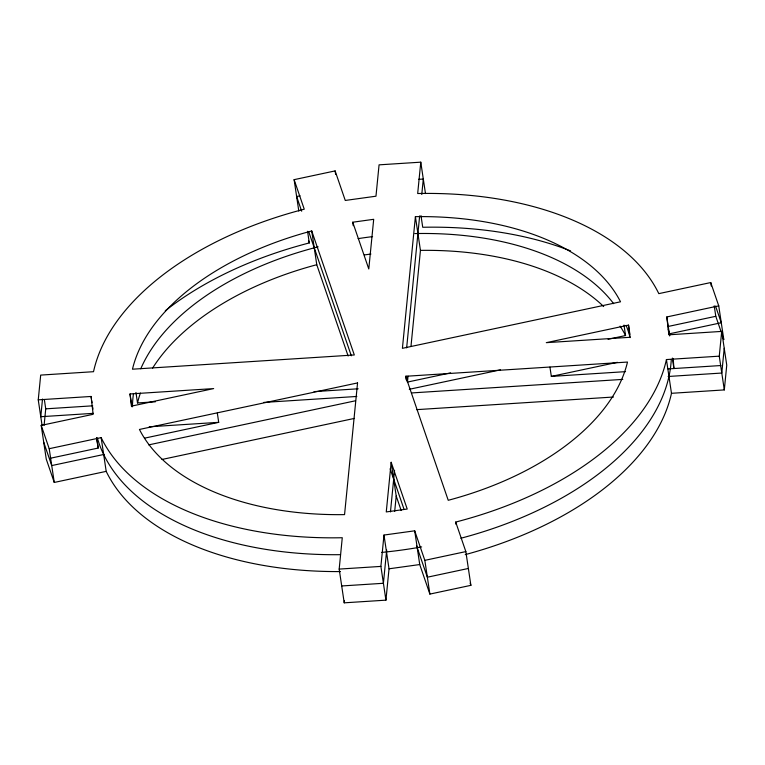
<?xml version="1.0" encoding="UTF-8"?>
<svg xmlns="http://www.w3.org/2000/svg" width="765" height="765" viewBox="0 0 765 765"><rect width="100%" height="100%" fill="white"/><g stroke="black" fill="none" stroke-linecap="round" stroke-linejoin="round"><path stroke-width="1.15" d="M42.075 425.445L38.25 399.846L40.688 375.089L93.521 371.694A291.044 168.596 -8.5 0 1 304.25 209.189L294.114 179.66L335.118 170.911L345.264 200.449L375.969 196.203L379.067 164.848L420.779 162.17L425.474 193.583M42.515 399.034L40.775 416.715L93.254 413.349M44.112 425.34L45.737 408.835L44.341 399.521M721.892 334.066L723.795 339.612L718.746 305.866L666.812 316.949L668.878 334.802L721.711 331.408L719.263 356.165L666.43 359.56A291.044 168.596 -8.5 0 1 455.701 522.065L465.847 551.594L470.886 585.34L429.882 594.089L424.833 560.343L414.697 530.814L383.982 535.051L389.031 568.797L385.933 600.152L344.221 602.83L339.182 569.084L342.271 537.728A291.044 168.596 -8.5 0 1 101.152 437.618L49.209 448.701L41.205 425.388L93.148 414.305L91.083 396.461L38.25 399.846M344.221 602.83L344.451 600.506M385.933 600.152L380.894 566.406L383.982 535.051M391.164 462.29L386.268 511.938L407.219 509.041L391.164 462.29L396.213 496.036L401.176 510.504M415.405 216.648L402.409 348.333L620.52 301.802A251.867 145.905 -8.5 0 0 415.405 216.648L420.444 250.384L410.968 346.488M420.779 162.17L417.68 193.526A291.044 168.596 -8.5 0 1 658.808 293.636L710.742 282.553L718.746 305.866M386.698 549.997L383.408 583.284L341.697 585.961M390.456 511.948L394.558 470.332M406.645 347.874L419.66 215.902M421.773 194.501L423.303 179.039L418.532 179.345M394.692 511.402L396.213 496.036M450.604 372.871L407.449 382.079L408.041 376.141M724.226 348.285L721.787 373.043L668.113 376.485M465.235 554.625A291.044 168.596 -8.5 0 0 671.479 393.306L724.312 389.911L726.75 365.154L721.711 331.408M300.052 195.802L296.629 196.538L301.678 211.216M628.524 325.115L546.296 342.663L629.939 337.298L628.524 325.115L629.92 334.429M49.715 458.388L98.188 448.051L96.61 437.504M144.585 438.154L218.704 422.337L217.317 413.033M608.07 339.278L625.56 335.548L624.001 325.077M668.467 326.397L715.791 316.299L721.127 331.838M104.317 454.362L51.733 465.579L43.729 442.256M148.716 444.886L355.543 400.764M409.285 389.299L500.434 369.858M668.687 333.961L721.271 322.744L715.552 306.086M41.205 425.388L46.254 459.134L54.258 482.447L106.192 471.364A291.044 168.596 -8.5 0 0 340.502 571.57M161.979 459.469L354.425 418.407M549.939 367.095L551.336 376.409L617.355 362.323M424.833 560.343L465.847 551.594M468.371 568.462L427.358 577.212L416.495 545.588M429.882 594.089L419.736 564.551L389.031 568.797M352.732 222.213L373.693 219.316L368.787 268.964L352.732 222.213L353.258 225.704M364.379 254.936L370.929 254.018M130.021 393.956L213.665 388.591L131.427 406.139L130.021 393.956L131.934 406.76M405.641 376.284L627.491 362.055A251.867 145.905 -8.5 0 1 448.233 500.291L405.641 376.284L406.167 379.775M45.737 408.835L92.699 405.823M135.941 392.474L137.509 402.945L155.4 401.797M314.032 391.623L358.163 388.792M551.336 376.409L625.55 371.647M668.017 368.921L720.879 365.536M263.801 402.419L356.825 396.452M411.694 392.933L622.796 379.392M149.204 426.793L218.704 422.337M416.648 409.648L613.453 397.025M339.182 569.084L380.894 566.406M470.14 583.15L470.886 585.34M311.728 230.963L354.31 354.97L132.469 369.199A251.867 145.905 -8.5 0 1 311.728 230.963L316.767 264.709L348.132 356.021M308.658 231.556L351.326 355.811M390.121 468.773L404.083 509.433M308.544 240.755L309.299 242.935A291.044 168.596 -8.5 0 0 165.297 310.743M98.188 448.051L96.62 437.982M710.742 282.553L711.268 286.043M714.223 305.828L715.791 316.299M719.263 356.165L724.312 389.911M666.812 316.949L669.652 335.931M672.359 358.068L673.917 368.539L673.171 358.527M666.43 359.56L671.479 393.306M420.989 215.634L422.729 227.272A291.044 168.596 -8.5 0 1 570.556 250.891M455.701 522.065L456.055 524.388M406.578 376.256L407.449 382.079M414.697 530.814L419.736 564.551M335.118 170.911L335.644 174.401M307.559 231.298L309.299 242.935M294.114 179.66L298.809 211.083M101.152 437.618L106.192 471.364M91.083 396.461L91.398 398.565M91.714 400.678L92.029 402.782M92.651 406.999L92.967 409.112M49.209 448.701L54.258 482.447M132.469 406.712A251.867 145.905 -8.5 0 1 133.483 393.803M140.77 368.768A251.867 145.905 -8.5 0 1 318.125 246.827M358.116 238.632A251.867 145.905 -8.5 0 1 372.584 236.615M414.888 233.574A251.867 145.905 -8.5 0 1 613.635 303.667M626.114 325.402A251.867 145.905 -8.5 0 1 630.092 337.614M671.278 359.56A291.044 168.596 -8.5 0 1 460.874 538.244M421.639 546.908A291.044 168.596 -8.5 0 1 381.639 552.416M340.53 554.673A291.044 168.596 -8.5 0 1 97.365 438.029M668.218 329.093A291.044 168.596 -8.5 0 1 669.671 335.51M137.509 402.945A251.867 145.905 -8.5 0 1 140.406 393.057M152.608 368.089A251.867 145.905 -8.5 0 1 316.767 264.709M420.444 250.384A251.867 145.905 -8.5 0 1 603.681 306.545M620.09 326.12A251.867 145.905 -8.5 0 1 625.56 335.548M357.551 382.921L344.556 514.615A251.867 145.905 -8.5 0 1 139.44 429.452L357.551 382.921"/></g></svg>
